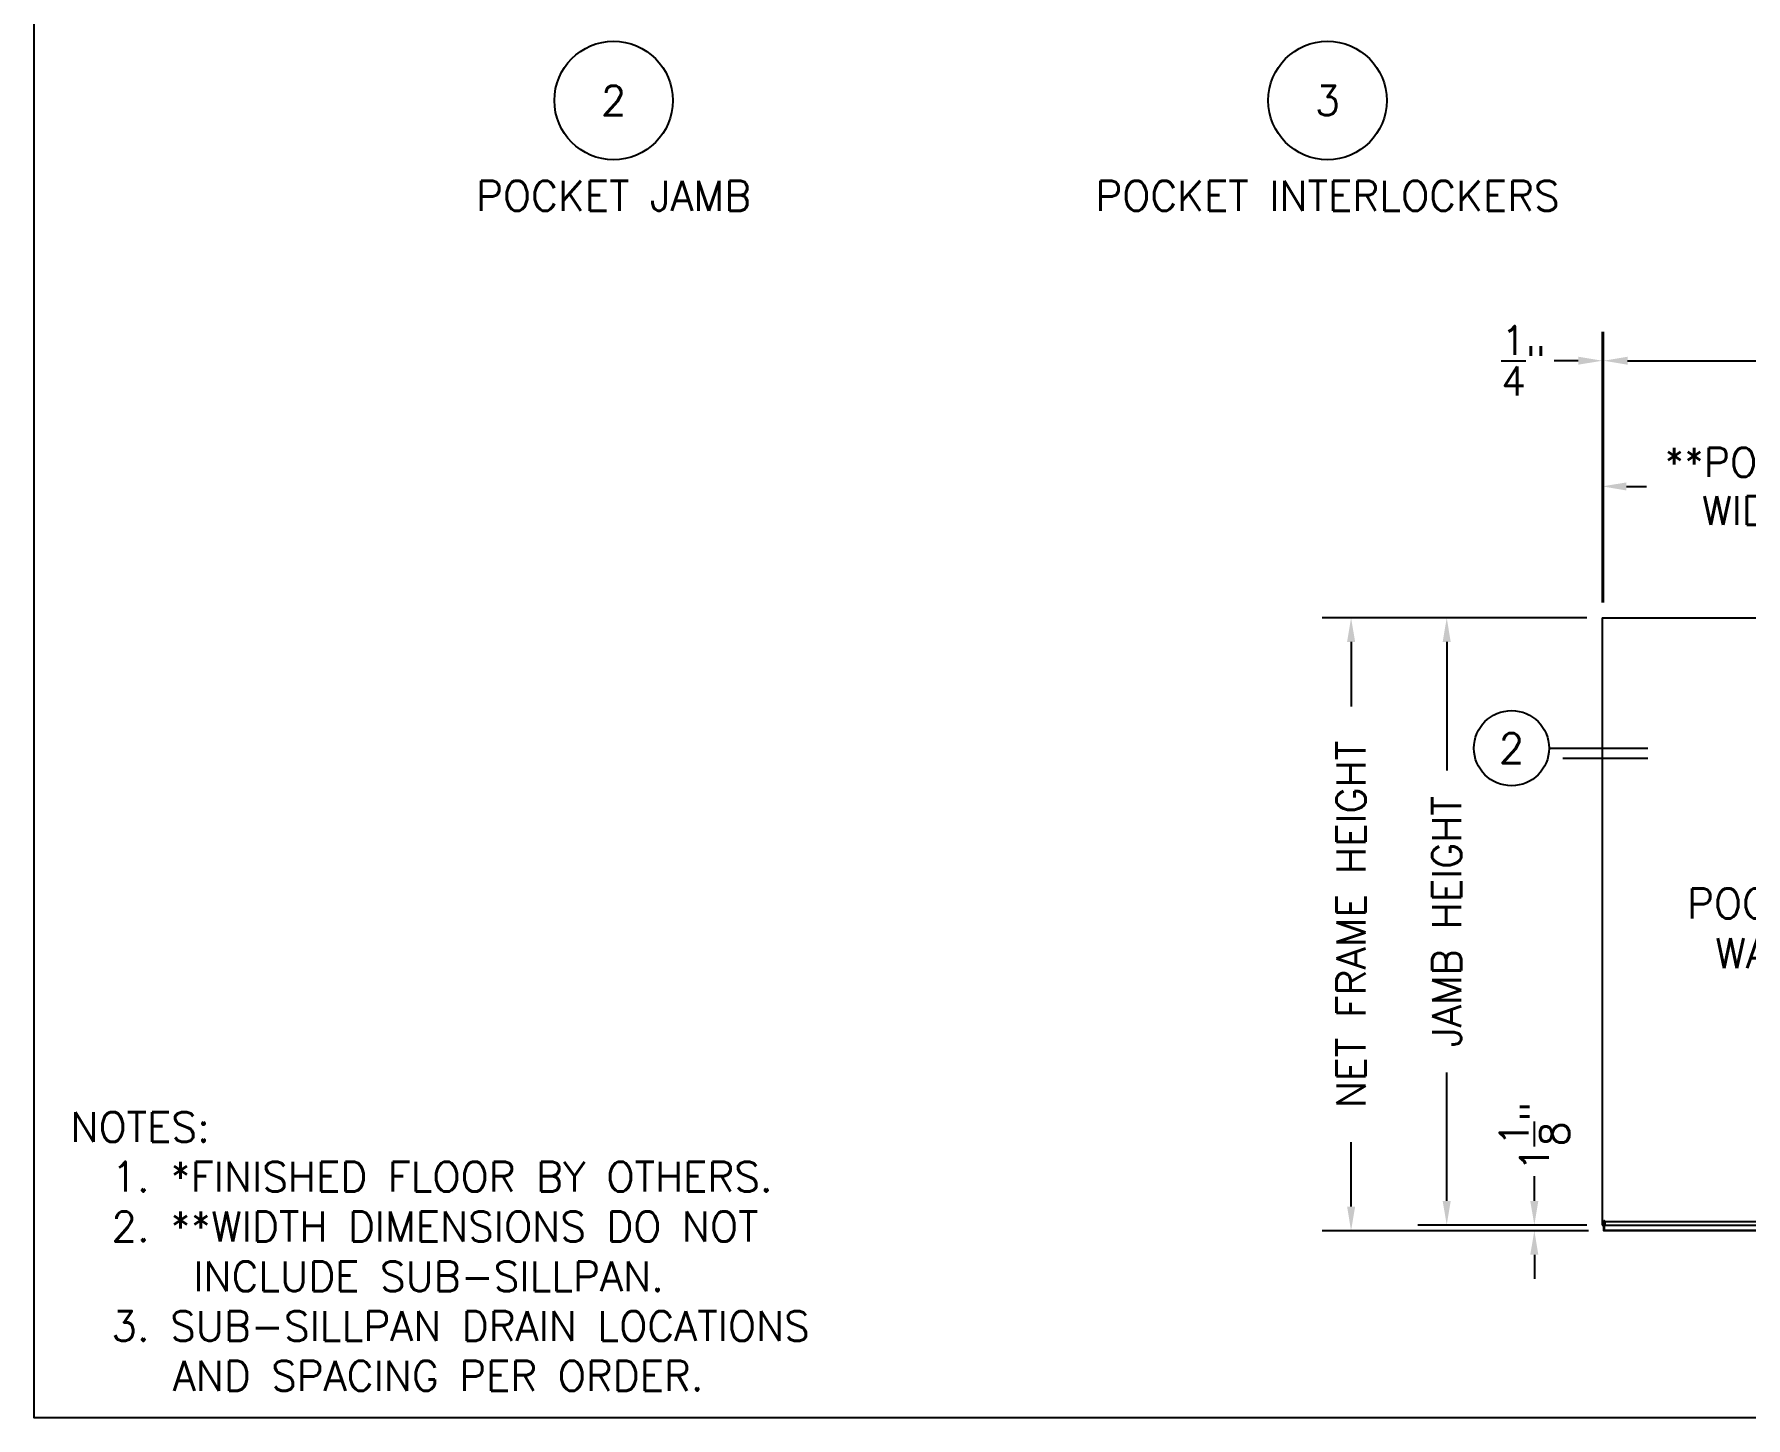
# Model space of a CAD drawing. Extents: x 0 to 79.8, y 0 to 38.2.
# Drawn here: x 0 to 14.22, y 0 to 11.49 of the extents above; entities that cross this region are included whole.
import ezdxf
from ezdxf.enums import TextEntityAlignment as Align

# ---------------------------------------------------------------- set-up
doc = ezdxf.new("R2010")
doc.units = 0
doc.header["$MEASUREMENT"] = 0
doc.layers.get('0').update_dxf_attribs({"linetype": 'CONTINUOUS'})
doc.layers.get('DEFPOINTS').update_dxf_attribs({"color": 1, "linetype": 'CONTINUOUS'})
for name, color, linetype in [('ELEV_FRAME', 1, 'CONTINUOUS'), ('ELEVATION TEXT', 7, 'CONTINUOUS'), ('SILL-PAN', 7, 'CONTINUOUS'), ('TEXT', 7, 'CONTINUOUS'), ('TITLE-BLOCK', 7, 'CONTINUOUS')]:
    doc.layers.add(name, color=color, linetype=linetype)
doc.layers.add('VP', color=40, linetype='CONTINUOUS', plot=False)
doc.styles.add('ROMANS', font='romans')
doc.styles.get("Standard").update_dxf_attribs({"font": 'simplex.shx'})
doc.dimstyles.new('1x24', dxfattribs={"dimscale": 4, "dimtxt": 0.06, "dimasz": 0.05, "dimexe": 0.06, "dimexo": 0.032, "dimgap": 0.021, "dimtad": 0, "dimdec": 4, "dimlfac": 24, "dimzin": 4, "dimdsep": 46, "dimlunit": 5, "dimtxsty": 'ROMANS', "dimcen": 0.09, "dimadec": 0, "dimazin": 1, "dimtfac": 1, "dimtdec": 4, "dimtofl": 0, "dimtmove": 0, "dimatfit": 3, "dimfxl": 0, "dimtolj": 1, "dimtzin": 0, "dimarcsym": 0})
doc.dimstyles.new('QUARTER', dxfattribs={"dimscale": 4, "dimtxt": 0.06, "dimasz": 0.05, "dimexe": 0.06, "dimexo": 0.032, "dimgap": 0.021, "dimtad": 0, "dimdec": 4, "dimzin": 4, "dimdsep": 46, "dimlunit": 5, "dimtxsty": 'ROMANS', "dimcen": 0.09, "dimadec": 0, "dimazin": 1, "dimtfac": 1, "dimtdec": 4, "dimtofl": 0, "dimtmove": 0, "dimatfit": 3, "dimfxl": 0, "dimtolj": 1, "dimtzin": 0, "dimarcsym": 0})

# ---------------------------------------------------------------- blocks, each defined once
blk = doc.blocks.new('*D107')
at = {"layer": 'DEFPOINTS', "color": 0}
for p in [(13.04, 8.781), (13.03, 6.645), (13.04, 6.645)]:
    blk.add_point(p, dxfattribs=at)
at = {"layer": 'TITLE-BLOCK', "color": 0, "lineweight": -2}
for p, q in [((13.03, 6.773), (13.03, 9.021)), ((13.04, 6.773), (13.04, 9.021)), ((12.83, 8.781), (12.63, 8.781)), ((13.24, 8.781), (13.44, 8.781))]:
    blk.add_line(p, q, dxfattribs=at)
at = {"layer": 'TITLE-BLOCK', "color": 0}
for points in [[(12.83, 8.814), (12.83, 8.748), (13.03, 8.781)], [(13.24, 8.814), (13.24, 8.748), (13.04, 8.781)]]:
    blk.add_solid(points, dxfattribs=at)
at = {"layer": 'TITLE-BLOCK', "color": 0, "insert": (12.374, 8.781), "char_height": 0.24, "attachment_point": 5, "style": 'ROMANS'}
blk.add_mtext('\\A1;{\\H1x;\\S1/4;}"', dxfattribs=at)
blk = doc.blocks.new('*D108')
at = {"color": 0, "lineweight": -2}
for p, q in [((13.03, 6.773), (13.03, 7.977)), ((15.623, 6.773), (15.623, 7.977)), ((13.23, 7.737), (13.397, 7.737)), ((15.423, 7.737), (15.256, 7.737))]:
    blk.add_line(p, q, dxfattribs=at)
at = {"color": 0}
for points in [[(13.23, 7.77), (13.23, 7.703), (13.03, 7.737)], [(15.423, 7.77), (15.423, 7.703), (15.623, 7.737)]]:
    blk.add_solid(points, dxfattribs=at)
at = {"layer": 'DEFPOINTS', "color": 0}
for p in [(15.623, 7.737), (13.03, 6.645), (15.623, 6.645)]:
    blk.add_point(p, dxfattribs=at)
at = {"color": 0, "insert": (14.327, 7.737), "char_height": 0.24, "attachment_point": 5, "style": 'ROMANS'}
blk.add_mtext('\\A1;**POCKET\\PWIDTH', dxfattribs=at)
blk = doc.blocks.new('*D110')
at = {"color": 0, "lineweight": -2}
for p, q in [((13.04, 6.773), (13.04, 9.021)), ((22.269, 6.773), (22.269, 9.021)), ((13.24, 8.781), (15.068, 8.781)), ((22.069, 8.781), (20.242, 8.781))]:
    blk.add_line(p, q, dxfattribs=at)
at = {"color": 0}
for points in [[(13.24, 8.814), (13.24, 8.748), (13.04, 8.781)], [(22.069, 8.814), (22.069, 8.748), (22.269, 8.781)]]:
    blk.add_solid(points, dxfattribs=at)
at = {"layer": 'DEFPOINTS', "color": 0}
for p in [(22.269, 8.781), (13.04, 6.645), (22.269, 6.645)]:
    blk.add_point(p, dxfattribs=at)
at = {"color": 0, "insert": (17.655, 8.781), "char_height": 0.24, "attachment_point": 5, "style": 'ROMANS'}
blk.add_mtext('\\A1;**NET FRAME WIDTH\\P(SUB-SILLPAN=NFW+0.438)', dxfattribs=at)
blk = doc.blocks.new('*D111')
at = {"color": 0, "lineweight": -2}
for p, q in [((12.902, 6.645), (10.702, 6.645)), ((10.942, 6.445), (10.942, 5.909)), ((10.942, 1.754), (10.942, 2.29)), ((12.914, 1.554), (10.702, 1.554))]:
    blk.add_line(p, q, dxfattribs=at)
at = {"color": 0}
for points in [[(10.909, 6.445), (10.976, 6.445), (10.942, 6.645)], [(10.909, 1.754), (10.976, 1.754), (10.942, 1.554)]]:
    blk.add_solid(points, dxfattribs=at)
at = {"layer": 'DEFPOINTS', "color": 0}
for p in [(10.942, 6.645), (13.03, 6.645), (13.042, 1.554)]:
    blk.add_point(p, dxfattribs=at)
at = {"color": 0, "insert": (10.942, 4.099), "char_height": 0.24, "attachment_point": 5, "rotation": 90, "style": 'ROMANS'}
blk.add_mtext('\\A1;NET FRAME HEIGHT', dxfattribs=at)
blk = doc.blocks.new('*D112')
at = {"color": 0, "lineweight": -2}
for p, q in [((12.902, 6.645), (11.497, 6.645)), ((11.737, 6.445), (11.737, 5.378)), ((11.737, 1.801), (11.737, 2.867)), ((12.902, 1.601), (11.497, 1.601))]:
    blk.add_line(p, q, dxfattribs=at)
at = {"color": 0}
for points in [[(11.703, 6.445), (11.77, 6.445), (11.737, 6.645)], [(11.703, 1.801), (11.77, 1.801), (11.737, 1.601)]]:
    blk.add_solid(points, dxfattribs=at)
at = {"layer": 'DEFPOINTS', "color": 0}
for p in [(11.737, 6.645), (13.03, 6.645), (13.03, 1.601)]:
    blk.add_point(p, dxfattribs=at)
at = {"color": 0, "insert": (11.737, 4.123), "char_height": 0.24, "attachment_point": 5, "rotation": 90, "style": 'ROMANS'}
blk.add_mtext('\\A1;JAMB HEIGHT', dxfattribs=at)
blk = doc.blocks.new('*D113')
at = {"layer": 'DEFPOINTS', "color": 0}
for p in [(12.465, 1.601), (13.03, 1.601), (13.042, 1.554)]:
    blk.add_point(p, dxfattribs=at)
at = {"layer": 'TITLE-BLOCK', "color": 0, "lineweight": -2}
for p, q in [((12.465, 1.801), (12.465, 2.008)), ((12.902, 1.601), (12.225, 1.601)), ((12.914, 1.554), (12.225, 1.554)), ((12.465, 1.354), (12.465, 1.154))]:
    blk.add_line(p, q, dxfattribs=at)
at = {"layer": 'TITLE-BLOCK', "color": 0}
for points in [[(12.431, 1.801), (12.498, 1.801), (12.465, 1.601)], [(12.431, 1.354), (12.498, 1.354), (12.465, 1.554)]]:
    blk.add_solid(points, dxfattribs=at)
at = {"layer": 'TITLE-BLOCK', "color": 0, "insert": (12.465, 2.337), "char_height": 0.24, "attachment_point": 5, "rotation": 90, "style": 'ROMANS'}
blk.add_mtext('\\A1;1{\\H1x;\\S1/8;}"', dxfattribs=at)

msp = doc.modelspace()

# ---------------------------------------------------------------- linework, layer by layer
for centre in [(4.8141947, 10.9428035), (10.746227, 10.9428035)]:
    msp.add_circle(centre, 0.4921875)
at = {"layer": 'ELEV_FRAME'}
for p, q in [((13.0296626, 6.6448428), (13.0296626, 1.6009444)), ((13.0296626, 6.6448428), (15.6234126, 6.6448428)), ((13.0296626, 1.6009444), (15.6234126, 1.6009444)), ((13.0504959, 1.6305277), (15.6234126, 1.6305277))]:
    msp.add_line(p, q, dxfattribs=at)
msp.add_lwpolyline([(13.0296626, 6.6448428), (21.5287332, 6.6448428)], dxfattribs=at)
at = {"layer": 'ELEVATION TEXT'}
for p, q in [((12.587128, 5.5621842), (13.4071054, 5.5621842)), ((12.7026897, 5.4781842), (13.4071054, 5.4781842))]:
    msp.add_line(p, q, dxfattribs=at)
msp.add_circle((12.275128, 5.5621842), 0.312, dxfattribs=at)
at = {"layer": 'SILL-PAN', "color": 7}
msp.add_lwpolyline([(13.0415376, 1.6383193), (13.0452876, 1.6383193), (13.0452876, 1.5575902), (22.2744543, 1.5575902), (22.2744543, 1.6383193), (22.2782043, 1.6383193), (22.2782043, 1.5538402), (13.0415376, 1.5538402)], close=True, dxfattribs=at)
at = {"layer": 'TITLE-BLOCK'}
msp.add_line((13.0504959, 1.6305277), (13.0504959, 1.6009444), dxfattribs=at)
at = {"layer": 'VP'}
msp.add_lwpolyline([(0, 38.248), (29.752, 38.248), (29.752, 0), (0, 0)], close=True, dxfattribs=at)

# ---------------------------------------------------------------- texts
for tag, p in [('2', (4.8141947, 10.9428035)), ('3', (10.746227, 10.9428035))]:
    msp.add_attdef(tag, text='', height=0.244125).set_placement(p, align=Align.MIDDLE_CENTER)
at = {"layer": 'TEXT'}
msp.add_text('2', height=0.248, dxfattribs=at).set_placement((12.275128, 5.5621842), align=Align.MIDDLE_CENTER)
at = {"layer": 'TEXT', "char_height": 0.248, "style": 'ROMANS'}
for s, insert, width, attachment_point in [('POCKET JAMB', (4.8141947, 10.1507843), 4.770290033, 5), ('POCKET INTERLOCKERS', (10.746227, 10.1507843), 4.770290033, 5), ('\\A1;NOTES: \\P  1. *FINISHED FLOOR BY OTHERS.\\P  2. **WIDTH DIMENSIONS DO NOT\\P      INCLUDE SUB-SILLPAN. \\P  3. SUB-SILLPAN DRAIN LOCATIONS\\P     AND SPACING PER ORDER.', (0.300805, 1.3821474), 13.04109849, 4)]:
    msp.add_mtext(s, dxfattribs=dict(at, insert=insert, width=width, attachment_point=attachment_point))
at = {"layer": 'TEXT', "insert": (14.3716765, 4.0656019), "char_height": 0.248, "width": 1.587109916, "attachment_point": 5}
msp.add_mtext('POCKET\\PWALL', dxfattribs=at)

# ---------------------------------------------------------------- dimensions: what is measured, and where the dimension line sits
for base, p1, p2, text, picture, middle in [((22.2692459, 8.7809127), (13.0400793, 6.6448428), (22.2692459, 6.6448428), '**NET FRAME WIDTH\\P(SUB-SILLPAN=NFW+0.438)', '*D110', (17.6546626, 8.7809127)), ((15.6234126, 7.7366016), (13.0296626, 6.6448428), (15.6234126, 6.6448428), '**POCKET\\PWIDTH', '*D108', (14.3265376, 7.7366016))]:
    dim = msp.add_linear_dim(base=base, p1=p1, p2=p2, text=text, dimstyle='QUARTER', override={"dimpost": '"'})
    dim.commit()
    dim.dimension.update_dxf_attribs({"geometry": picture, "text_midpoint": middle})
for base, p1, text, picture, middle in [((10.942477, 6.6448428), (13.0415376, 1.5538402), 'NET FRAME HEIGHT', '*D111', (10.942477, 4.0993415)), ((11.7366131, 6.6448428), (13.0296626, 1.6009444), 'JAMB HEIGHT', '*D112', (11.7366131, 4.1228936))]:
    dim = msp.add_linear_dim(base=base, p1=p1, p2=(13.0296626, 6.6448428), angle=90, text=text, dimstyle='QUARTER', override={"dimpost": '"'})
    dim.commit()
    dim.dimension.update_dxf_attribs({"geometry": picture, "text_midpoint": middle})
at = {"layer": 'TITLE-BLOCK'}
dim = msp.add_linear_dim(base=(13.0400793, 8.7809127), p1=(13.0296626, 6.6448428), p2=(13.0400793, 6.6448428), dimstyle='1x24', override={"dimpost": '"'}, dxfattribs=at)
dim.commit()
dim.dimension.update_dxf_attribs({"geometry": '*D107', "text_midpoint": (12.374234, 8.7809127), "dimtype": 160})
dim = msp.add_linear_dim(base=(12.4645131, 1.6009444), p1=(13.0415376, 1.5538402), p2=(13.0296626, 1.6009444), angle=90, dimstyle='1x24', override={"dimpost": '"'}, dxfattribs=at)
dim.commit()
dim.dimension.update_dxf_attribs({"geometry": '*D113', "text_midpoint": (12.4645131, 2.3372958), "dimtype": 160})

doc.saveas('drawing.dxf')
